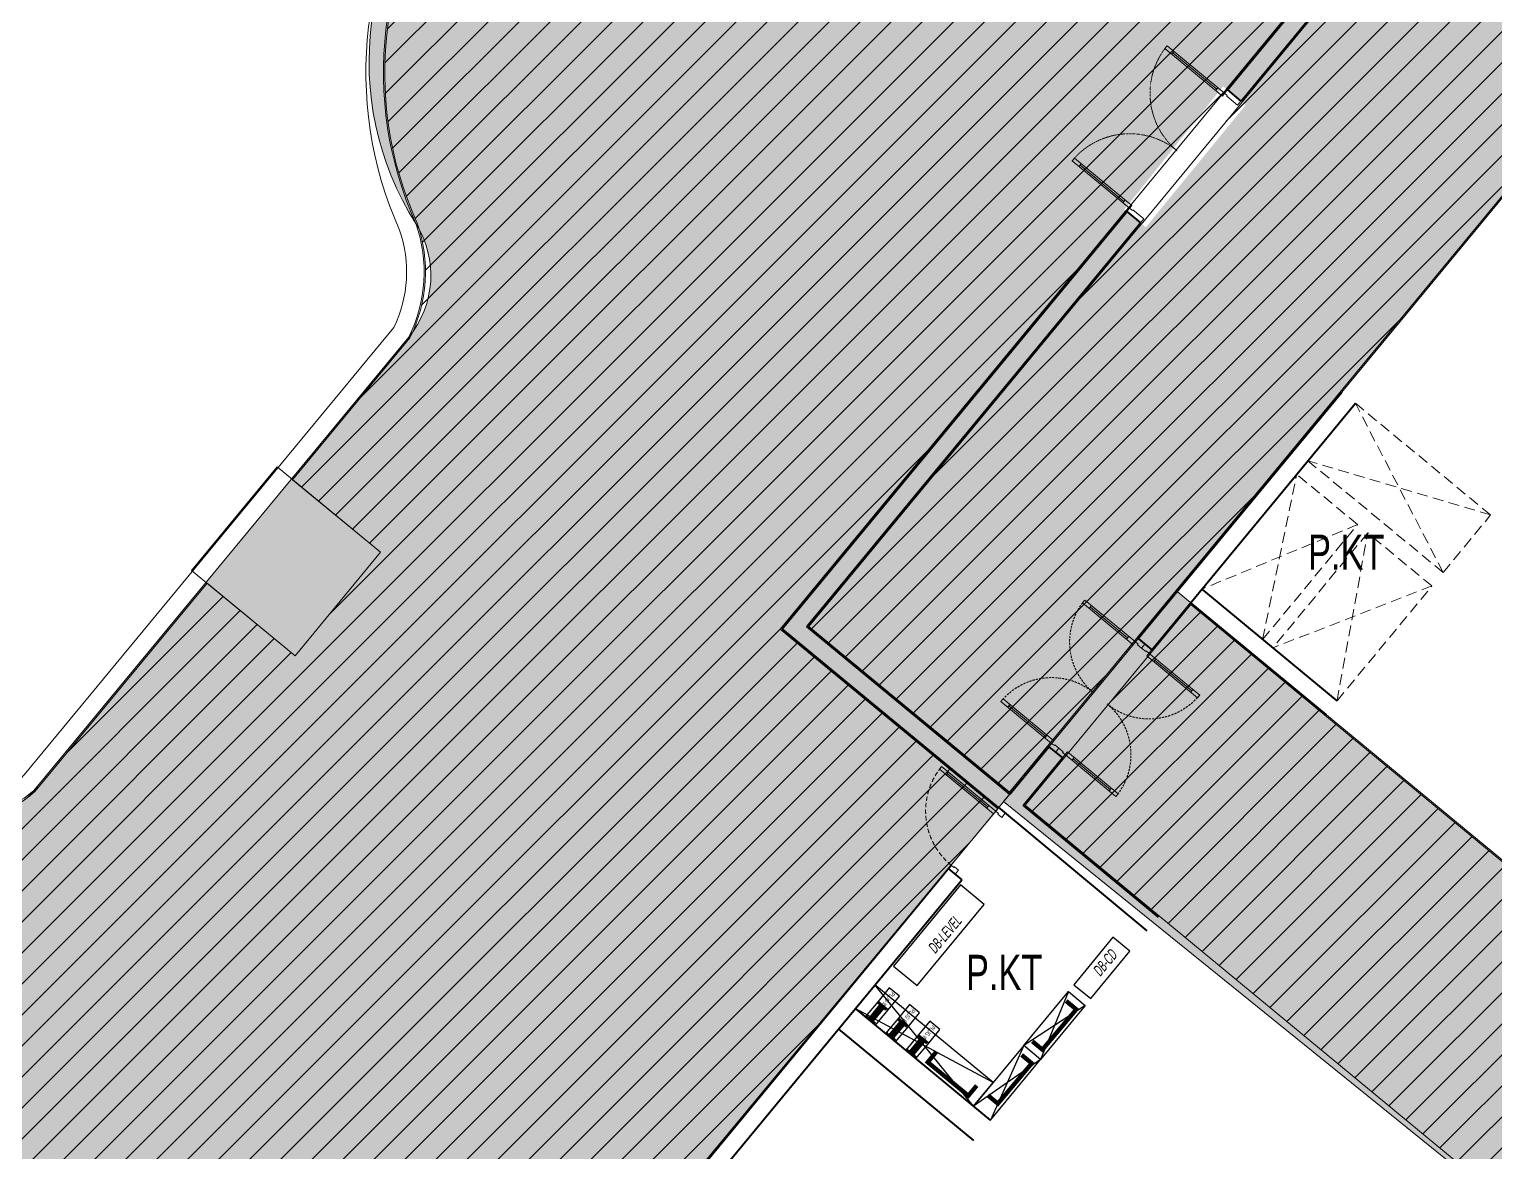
# Model space of a CAD drawing. Header units: millimetres. Extents: x -11451263 to 11578383104, y -507 to 1450429.
# Drawn here: x 12334310 to 12351012, y 1110527 to 1123323 of the extents above; entities that cross this region are included whole.
import ezdxf

# ---------------------------------------------------------------- set-up
doc = ezdxf.new("R2010")
doc.units = ezdxf.units.MM
doc.header["$MEASUREMENT"] = 0
for name, pattern in [('DASH2-1', [3, 2, -1]), ('HIDDEN', [0.375, 0.25, -0.125]), ('HIDDEN2', [0.1875, 0.125, -0.0625]), ('Xref_ST_MBDV Cot vach 30.7.2022$0$HIDDEN', [0.375, 0.25, -0.125]), ('Xref_ST_MBDV Cot vach 30.7.2022$0$HIDDEN2', [0.1875, 0.125, -0.0625])]:
    doc.linetypes.add(name, pattern=pattern)
doc.layers.get('0').update_dxf_attribs({"linetype": 'CONTINUOUS', "lineweight": 13})
doc.layers.get('Defpoints').update_dxf_attribs({"color": 5, "linetype": 'CONTINUOUS', "lineweight": 13})
for name, color, linetype, lineweight in [('CUA', 37, 'CONTINUOUS', 13), ('DO DIEN TICH THONG THUY', 141, 'CONTINUOUS', 13), ('KT-Chu viet', 255, 'CONTINUOUS', 20), ('KT-Kich thuoc', 159, 'CONTINUOUS', 18), ('KT-Net cat', 1, 'CONTINUOUS', 40), ('KT-Net cua', 87, 'CONTINUOUS', 9), ('KT-Net to mau', 159, 'CONTINUOUS', 18), ('SPE-MEP-HVAC', 140, 'CONTINUOUS', 0)]:
    doc.layers.add(name, color=color, linetype=linetype, lineweight=lineweight)
for name, color, linetype in [('MEP-00-TEXT', 7, 'CONTINUOUS'), ('MEP-E-P-WIRE', 7, 'P'), ('SPE-MEP-E-SLAB OPENING', 6, 'CONTINUOUS'), ('SPE-MEP-E-SLAB TEXT', 6, 'CONTINUOUS'), ('SPE-MEP-Electric', 2, 'CONTINUOUS')]:
    doc.layers.add(name, color=color, linetype=linetype)
doc.styles.add('Xref_ST_MBDV Cot vach 30.7.2022$0$Arial', font='arial.ttf', dxfattribs={"width": 0.7})
doc.linetypes.add('P', pattern='A,10,-2.5,["P",Standard,S=1.8,R=0,X=-0.8,Y=-0.7700000000000001],-2.5', length=15)
pattern_1 = [(45, (0, 0), (-176.7766952966369, 176.7766952966369), [])]

# ---------------------------------------------------------------- blocks, each defined once
blk = doc.blocks.new('*U317')
for p, q in [((-32.53264534438404, -117.6504440573707), (-456.6157050741662, -467.8697445440241)), ((-19.79739805360532, -133.0716462297927), (-45.26789263516287, -102.2292418849488)), ((-443.8804577833874, -483.2909467164462), (-469.3509523649449, -452.4485423716021)), ((897.1404068629408, -1243.39820262053), (473.0573471331586, -1593.617503107184)), ((884.4051595721619, -1227.977000448108), (909.8756541537196, -1258.819404792952)), ((460.3220998423798, -1578.196300934762), (485.7925944239374, -1609.038705279606))]:
    blk.add_line(p, q)
for points in [[(77.10601086248778, 63.67623645420599), (115.3117527348242, 17.41262993694011), (69.04814621718026, -20.79311193570834), (62.6805225717909, -13.08251084949734), (31.8381182269469, -38.55300543105488), (0, 0)], [(31.8381182269469, -38.55300543105488), (57.30861280850445, -69.39540977589877), (-520.9864686454972, -546.9671831703401), (-546.4569632270549, -516.1247788254959)], [(986.9816650158293, -1195.143168339058), (961.5111704342719, -1164.300763994214), (383.2160889802701, -1641.872537388656), (408.6865835618275, -1672.7149417335)], [(1095.925794105264, -1170.019937315907), (1057.720052232928, -1123.756330798641), (1011.456445715284, -1161.96207267129), (1017.824069360673, -1169.672673757501), (986.9816650158293, -1195.143168339058), (1018.819783242776, -1233.696173770113)]]:
    blk.add_lwpolyline(points, close=True)
at = {"linetype": 'Xref_ST_MBDV Cot vach 30.7.2022$0$HIDDEN2', "ltscale": 200}
for centre, radius, start, end in [((31.83811822706528, -38.55300543069961), 749.9999999851688, 219.5508579170515, 309.5508186493041), ((986.9816650176103, -1195.143168339158), 749.999999986154, 129.5508186493042, 219.5507793815491)]:
    blk.add_arc(centre, radius, start, end, dxfattribs=at)
blk = doc.blocks.new('*U174')
at = {"layer": 'CUA'}
for p, q in [((11381214.37533166, 1111141.270257941), (11381239.84729007, 1111172.111453354)), ((11381728.28073621, 1110742.771531493), (11381227.11131087, 1111156.690855647)), ((11381715.544757, 1110727.350933787), (11381741.01671542, 1110758.192129199)), ((11380182.76101603, 1109892.20184395), (11380157.28905761, 1109861.360648537)), ((11380671.19446216, 1109462.861922089), (11380170.02503682, 1109876.781246244)), ((11380683.93044137, 1109478.282519796), (11380658.45848296, 1109447.441324383))]:
    blk.add_line(p, q, dxfattribs=at)
for points in [[(11381818.11970395, 1110694.512233161), (11381792.64774553, 1110663.671037748), (11381137.27234313, 1111204.950153979), (11381162.74430154, 1111235.791349392)], [(11382004.22292984, 1110605.656610219), (11381966.01499221, 1110559.394817099), (11381842.59290976, 1110661.329975893), (11381848.96089936, 1110669.040274746), (11381818.11970395, 1110694.512233161), (11381849.95965197, 1110733.063727427)], [(11380735.56147149, 1109383.761428345), (11380761.0334299, 1109414.602623758), (11380105.6580275, 1109955.881739988), (11380080.18606908, 1109925.040544576)], [(11380857.98480134, 1109217.80281687), (11380896.19273896, 1109264.06460999), (11380772.77065651, 1109365.999768783), (11380766.4026669, 1109358.28946993), (11380735.56147149, 1109383.761428345), (11380703.72152347, 1109345.209934079)]]:
    blk.add_lwpolyline(points, close=True, dxfattribs=at)
at = {"layer": 'CUA', "linetype": 'HIDDEN2'}
for centre, radius, start, end in [((11381818.11970395, 1110694.512233161), 849.9999998541882, 140.4465012114132, 230.4464619123165), ((11380735.56147149, 1109383.761428345), 849.9999998530715, 50.44646191231655, 140.446422640954)]:
    blk.add_arc(centre, radius, start, end, dxfattribs=at)
blk = doc.blocks.new('KHHFG-flat-6')
blk.add_wipeout([(-1138.4777928574576, -1503.6040679188452), (-1383.6386864784877, -1300.9514357547748), (-257.1666994242456, 103.29245239472948), (0.534352697684426, -109.75065007945523)]).dxf.layer = 'KT-Kich thuoc'
at = {"layer": 'KT-Net cat'}
for p, q in [((-207.806691378355, 62.46057712542824), (-53.60071431286633, -64.89921495085582)), ((-1354.044820064679, -1325.393216450466), (-1199.838843001053, -1452.75300852675))]:
    blk.add_line(p, q, dxfattribs=at)
at = {"layer": 'CUA'}
blk.add_blockref('*U174', (-11382057.76866451, -1110670.605960748), dxfattribs=at)
blk = doc.blocks.new('*U450')
at = {"linetype": 'HIDDEN', "ltscale": 500}
for p, q in [((849.9999484066359, 2000), (0, 0)), ((0, 2000), (849.9999484066359, 0))]:
    blk.add_line(p, q, dxfattribs=at)
blk.add_lwpolyline([(0, 2000), (849.9999484066359, 2000), (849.9999484066359, 0), (0, 0)], close=True, dxfattribs=at)
blk = doc.blocks.new('*U448')
at = {"linetype": 'HIDDEN', "ltscale": 500}
for p, q in [((1700, 900), (0, 0)), ((0, 900), (1700, 0))]:
    blk.add_line(p, q, dxfattribs=at)
blk.add_lwpolyline([(0, 900), (1700, 900), (1700, 0), (0, 0)], close=True, dxfattribs=at)
blk = doc.blocks.new('*U449')
at = {"linetype": 'HIDDEN', "ltscale": 500}
for p, q in [((1700, 950), (0, 0)), ((0, 950), (1700, 0))]:
    blk.add_line(p, q, dxfattribs=at)
blk.add_lwpolyline([(0, 950), (1700, 950), (1700, 0), (0, 0)], close=True, dxfattribs=at)
blk = doc.blocks.new('Busway 1600A')
at = {"color": 3, "ltscale": 0.6}
for p, q in [((-115, 53.49999999998545), (-115, 50.58839295343205)), ((-114, 49.58839295343205), (-111.9148592048732, 49.58839295343205)), ((-95, 57.49999999998545), (-111, 57.49999999998545)), ((-110.9148592048732, 50.58839295343205), (-110.9148592048732, 52.58823858054529)), ((-109.9166098591086, 53.58823704814131), (-106.0755632987421, 53.62297191361722)), ((-106.0755632987421, 53.64411208206729), (-106.0755632987421, 52.78612534089189)), ((-101.9904225036153, 53.64411208206729), (-101.9904225036153, 52.78612534089189)), ((-101.9904225036153, 53.63012359362619), (-94.99824934576463, 53.64236448994779)), ((-98.08514079512679, 44.70153938226576), (-98.08514079512679, 31.18201528322243)), ((97.9684510686784, 31.18201528322243), (-98.08514079512679, 31.18201528322243)), ((-97.99042250361526, 48.78612534089189), (-98, 48.78612534089189)), ((98, 31.18201528322243), (-98, 31.18201528322243)), ((-98, 31.18201528322243), (-98, -31.18201528322243)), ((-98, 30.15550832748704), (-98, -10.61700002154976)), ((-94, 54.64236295754381), (-94, 56.49999999998545)), ((-94, 44.78612534089189), (-94, 31.18201528322243)), ((94, 27.18201528322243), (-94, 27.18201528322243)), ((-94, 27.18201528322243), (-94, -27.18201528322243)), ((94, -27.18201528322243), (94, 27.18201528322243)), ((98, -31.18201528322243), (98, 31.18201528322243)), ((-115, -53.50000000001455), (-115, -50.58839295343205)), ((-114, -49.58839295343205), (-111.9148592048732, -49.58839295343205)), ((-95, -57.50000000001455), (-111, -57.50000000001455)), ((-110.9148592048732, -50.58839295343205), (-110.9148592048732, -52.58823858054529)), ((-109.9166098591086, -53.58823704817041), (-106.0755632987421, -53.62297191361722)), ((-106.0755632987421, -53.64411208206729), (-106.0755632987421, -52.78612534089189)), ((-101.9904225036153, -53.64411208206729), (-101.9904225036153, -52.78612534089189)), ((-101.9904225036153, -53.63012359362619), (-94.99824934576463, -53.64236448994779)), ((-98.08514079512679, -44.70153938229487), (-98.08514079512679, -31.18201528322243)), ((-98.00106111390778, -30.15550832745794), (-98, -30.15550832745794)), ((-98, -19.61188092538214), (-98, -10.61700002154976)), ((-98, -10.61700002154976), (-98, -10.61700002154976)), ((-98, -10.61700002154976), (-98, -10.61700002154976)), ((-98, -10.61700002154976), (-98, -19.61188092538214)), ((-98, -30.15550832745794), (-98, -19.61188092538214)), ((-98, -19.61188092538214), (-98, -19.61188092538214)), ((-98, -19.61188092538214), (-98, -19.61188092538214)), ((97.9684510686784, -31.18201528322243), (-98, -31.18201528322243)), ((-98, -31.18201528322243), (98, -31.18201528322243)), ((-97.99042250361526, -48.78612534089189), (-98, -48.78612534089189)), ((-94, -27.18201528322243), (94, -27.18201528322243)), ((-94, -44.78612534089189), (-94, -31.18201528322243)), ((-94, -54.64236295757291), (-94, -56.50000000001455))]:
    blk.add_line(p, q, dxfattribs=at)
at = {"color": 1, "lineweight": -3, "ltscale": 0.6}
for p, q in [((87.58976356448693, 24.00077919283649), (-87.61231616936857, 24.00077919283649)), ((-89.61231616936857, -20.41848122335796), (-89.61231616936857, -21.06736645825731)), ((85.58976356448693, -16.41848122335796), (-85.61231616936857, -16.41848122335796)), ((-85.61231616936857, -25.06736645825731), (85.58976356448693, -25.06736645825731)), ((89.58976356448693, -21.06736645825731), (89.58976356448693, -20.41848122335796))]:
    blk.add_line(p, q, dxfattribs=at)
for points in [[(-85.61231616936857, 8.733742780066677), (85.58976356448693, 8.733742780066677, 0.414213562373095), (89.58976356448693, 12.73374278006668), (89.58976356448693, 13.38262801496603, 0.414213562373095), (85.58976356448693, 17.38262801496603), (-85.61231616936857, 17.38262801496603, 0.414213562373095), (-89.61231616936857, 13.38262801496603), (-89.61231616936857, 12.73374278006668, 0.414213562373095)], [(-85.61231616936857, -2.533293632703135), (85.58976356448693, -2.533293632703135, 0.414213562373095), (89.58976356448693, 1.466706367296865), (89.58976356448693, 2.115591602196218, 0.414213562373095), (85.58976356448693, 6.115591602196218), (-85.61231616936857, 6.115591602196218, 0.414213562373095), (-89.61231616936857, 2.115591602196218), (-89.61231616936857, 1.466706367296865, 0.414213562373095)], [(-85.61231616936857, -13.80033004547295), (85.58976356448693, -13.80033004547295, 0.414213562373095), (89.58976356448693, -9.800330045472947), (89.58976356448693, -9.151444810573594, 0.414213562373095), (85.58976356448693, -5.151444810573594), (-85.61231616936857, -5.151444810573594, 0.414213562373095), (-89.61231616936857, -9.151444810573594), (-89.61231616936857, -9.800330045472947, 0.414213562373095)]]:
    blk.add_lwpolyline(points, format="xyb", close=True, dxfattribs=at)
blk.add_lwpolyline([(87.58976356448693, 20.00077919283649), (-87.61231616936857, 20.00077919283649)], dxfattribs=at)
at = {"color": 3, "ltscale": 0.6}
for points in [[(101.9588735722937, 53.63012359362619), (94.96670041444304, 53.64236448994779, -0.4137009002623854), (93.9684510686784, 54.64236295754381), (93.9684510686784, 56.49999999998545, -0.414213562373095), (94.9684510686784, 57.49999999998545), (110.9684510686784, 57.49999999998545)], [(101.9588735722937, 53.64411208206729), (101.9588735722937, 52.78612534089189, -0.414213562373095), (97.95887357229367, 48.78612534089189), (97.9684510686784, 48.78612534089189, 0.4142135623730951), (93.9684510686784, 44.78612534089189), (93.9684510686784, 31.18201528322243)], [(106.0440143674205, 53.64411208206729), (106.0440143674205, 52.78612534089189, -0.4107863563844055), (98.0535918638052, 44.70153938226576), (98.0535918638052, 31.18201528322243)], [(114.9684510686784, 53.49999999998545), (114.9684510686784, 50.58839295343205, -0.414213562373095), (113.9684510686784, 49.58839295343205), (111.8833102735516, 49.58839295343205, -0.414213562373095), (110.8833102735516, 50.58839295343205), (110.8833102735516, 52.58823858054529, 0.4137009002623854), (109.885060927787, 53.58823704814131), (106.0440143674205, 53.62297191361722)], [(101.9588735722937, -53.64411208206729), (101.9588735722937, -52.78612534089189, 0.414213562373095), (97.95887357229367, -48.78612534089189), (97.9684510686784, -48.78612534089189, -0.4142135623730951), (93.9684510686784, -44.78612534089189), (93.9684510686784, -31.18201528322243)], [(101.9588735722937, -53.63012359362619), (94.96670041444304, -53.64236448994779, 0.4137009002623854), (93.9684510686784, -54.64236295757291), (93.9684510686784, -56.50000000001455, 0.414213562373095), (94.9684510686784, -57.50000000001455), (110.9684510686784, -57.50000000001455)], [(106.0440143674205, -53.64411208206729), (106.0440143674205, -52.78612534089189, 0.4107863563844055), (98.0535918638052, -44.70153938229487), (98.0535918638052, -31.18201528322243)], [(114.9684510686784, -53.50000000001455), (114.9684510686784, -50.58839295343205, 0.414213562373095), (113.9684510686784, -49.58839295343205), (111.8833102735516, -49.58839295343205, 0.414213562373095), (110.8833102735516, -50.58839295343205), (110.8833102735516, -52.58823858054529, -0.4137009002623854), (109.885060927787, -53.58823704817041), (106.0440143674205, -53.62297191361722)]]:
    blk.add_lwpolyline(points, format="xyb", dxfattribs=at)
for centre, radius, start, end in [((-111, 53.49999999998545), 4, 90, 180), ((-114, 50.58839295343205), 1, 180, 270), ((-111.9148592048732, 50.58839295343205), 1, 270, 0), ((-109.9148592048768, 52.58823858054529), 0.999999999996362, 90.10030515009979, 180), ((-97.99042250361163, 52.78612534089189), 8.085140795130428, 180, 269.3287584437957), ((-97.99042250361526, 52.78612534089189), 4, 180, 270), ((-98, 44.78612534089189), 4, 0, 90), ((-95, 56.49999999998545), 1, 0, 90), ((-94.99999999999636, 54.64236295754381), 0.9999999999923086, 270.1003051500998, 0), ((110.9684510686784, 53.49999999998545), 4, 0, 90), ((-114, -50.58839295343205), 1, 90, 180), ((-111, -53.50000000001455), 4, 180, 270), ((-111.9148592048732, -50.58839295343205), 1, 0, 90), ((-109.9148592048623, -52.58823858055985), 1.000000000010914, 179.9999999991662, 269.8996948490665), ((-97.99042250362618, -52.78612534090644), 8.085140795115876, 90.67124155620425, 180), ((-97.99042250361526, -52.78612534089189), 4, 90, 180), ((-98, -44.78612534089189), 4, 270, 0), ((-95, -56.50000000001455), 1, 270, 0), ((-95.00000000001091, -54.64236295755836), 1.000000000006886, 359.9999999991662, 89.89969484906645), ((110.9684510686784, -53.50000000001455), 4, 270, 0)]:
    blk.add_arc(centre, radius, start, end, dxfattribs=at)
at = {"color": 1, "lineweight": -3, "ltscale": 0.6}
for centre, radius, start, end in [((-87.61231616936857, 22.00077919283649), 2, 90, 270), ((87.58976356448693, 22.00077919283649), 2, 270, 90), ((-85.61231616936857, -20.41848122335796), 4, 90, 180), ((-85.61231616936857, -21.06736645825731), 4, 180, 270), ((85.58976356448693, -20.41848122335796), 4, 0, 90), ((85.58976356448693, -21.06736645825731), 4, 270, 0)]:
    blk.add_arc(centre, radius, start, end, dxfattribs=at)
blk = doc.blocks.new('GJKGGHJGH')
at = {"layer": 'SPE-MEP-E-SLAB OPENING', "extrusion": (-5.62604789980918e-08, -1.194388948058862e-07, 0.9999999999999913), "flags": 128}
for points, elevation in [([(-193137.7120766537, 252634.7458638672), (-193367.7120564645, 252634.8422336674), (-193367.7744873352, 252485.8422467459), (-193137.7745075253, 252485.7458769458)], 0.02553126045143683), ([(-192937.7120942101, 252634.6620640384), (-193137.7120766537, 252634.7458638672), (-193137.7745075253, 252485.7458769458), (-192937.7745250798, 252485.6620771189)], 0.02553126045143687), ([(-193137.7577139847, 252335.7458778864), (-193367.7576937955, 252335.8422476884), (-193367.8201246671, 252186.842260767), (-193137.8201448573, 252186.7458909659)], 0.0255491753404038), ([(-192937.757731542, 252335.6620780595), (-193137.7577139847, 252335.7458778864), (-193137.8201448573, 252186.7458909659), (-192937.8201624118, 252186.6620911381)], 0.02554917534040374), ([(-193137.8033513166, 252036.7458919047), (-193367.8033311264, 252036.8422617076), (-193367.865761999, 251887.8422747871), (-193137.8657821873, 251887.7459049851)], 0.02556709022937022), ([(-192937.803368872, 252036.6620920778), (-193137.8033513166, 252036.7458919047), (-193137.8657821873, 251887.7459049851), (-192937.8657997446, 251887.6621051582)], 0.02556709022937032)]:
    blk.add_lwpolyline(points, close=True, dxfattribs=dict(at, elevation=elevation))
at = {"layer": 'SPE-MEP-Electric'}
for points, elevation in [([(-193367.3435990261, 251034.1265698569), (-193017.3436012184, 251034.1657547811), (-193017.6656174622, 252784.8813551636), (-193367.6656152681, 252784.8421702394)], 0.04482672962532553), ([(-192715.3186862189, 252406.3132785708), (-191515.3186937394, 252406.4476268841), (-191515.3578786636, 252756.4476246899), (-192715.3578711441, 252756.3132763784)], 0.04480702789178753), ([(-190870.5079332162, 251035.8478921251), (-191570.5079288278, 251035.7695222758), (-191570.4799395977, 250785.7695238432), (-190870.4799439842, 250785.8478936907)], -0.03989460270731053)]:
    blk.add_lwpolyline(points, close=True, dxfattribs=dict(at, elevation=elevation))
for points, elevation in [([(-193017.4875581237, 251034.1657386646), (-193367.6656152681, 252784.8421702394)], 0.04482016472696935), ([(-193367.3025350291, 251034.2275988171), (-193017.6656174622, 252784.8813551636)], 0.0448267227622109)]:
    blk.add_lwpolyline(points, dxfattribs=dict(at, elevation=elevation))
at = {"layer": 'SPE-MEP-Electric', "const_width": 50, "elevation": 0.04482672294339668}
blk.add_lwpolyline([(-193162.4298558664, 251756.9623666769), (-193312.4298549267, 251756.9455731371), (-193312.3708027946, 251156.9455756573), (-193162.3708037352, 251156.962369197)], dxfattribs=at)
at = {"layer": 'SPE-MEP-Electric', "extrusion": (4.991378267793908e-05, 9.642200829122856e-09, 0.9999999987543072)}
for points, elevation in [([(-192470.5276295706, 251033.8101855968), (-193367.4547914587, 250784.7637311747)], -9.604474153843368), ([(-192470.6433034888, 250785.2952604429), (-193367.3045724729, 251034.2281877301)], -9.604482323794356), ([(-191670.4796988336, 250785.7695209165), (-192470.5276295734, 251033.8101855978)], -9.604474153843377), ([(-191670.5276444941, 251033.9647273696), (-192470.4793352668, 250783.8101902609)], -9.60447415384341)]:
    blk.add_lwpolyline(points, dxfattribs=dict(at, elevation=elevation))
at = {"layer": 'SPE-MEP-Electric', "extrusion": (-3.748203926904073e-08, 1.745553965352851e-11, 0.9999999999999993), "elevation": 0.007255997536265552}
blk.add_lwpolyline([(-192470.5278693232, 251033.8101854911), (-193367.3027021595, 251034.2275988841), (-193367.4188177696, 250784.7637376515), (-192470.6439849333, 250784.3463242576)], close=True, dxfattribs=at)
at = {"layer": 'SPE-MEP-Electric', "extrusion": (4.991378267793908e-05, 9.642200829122856e-09, 0.9999999987543072), "elevation": -9.604474153843393}
blk.add_lwpolyline([(-191670.4793501902, 250783.9647320365), (-192470.4793352658, 250783.810190259), (-192470.5276295725, 251033.8101855959), (-191670.5276444941, 251033.9647273706)], close=True, dxfattribs=at)
at = {"layer": 'SPE-MEP-Electric', "extrusion": (-3.748203926904073e-08, 1.745553965352851e-11, 0.9999999999999993), "const_width": 50}
for points, elevation in [([(-192567.4412088384, 250984.8056828035), (-192567.4244152996, 250834.8056837432), (-193167.4250505724, 250840.2974690152), (-193167.3414972479, 250988.3798011467)], 0.00726244582395984), ([(-191770.0033401306, 250985.2949236457), (-191769.9865465908, 250835.2949245845), (-192369.9871818646, 250840.7867098565), (-192369.9036285392, 250988.8690419879)], 199.9524986141698)]:
    blk.add_lwpolyline(points, dxfattribs=dict(at, elevation=elevation))
at = {"layer": 'MEP-E-P-WIRE', "color": 3, "linetype": 'Continuous', "extrusion": (-5.626047899809181e-08, -1.194388948058862e-07, 0.9999999999999913), "rotation": 179.9759931171744}
for p in [(-193252.7538078082, 252562.0852088614, 0.02553126045143682), (-193252.7994451392, 252263.0852228797, 0.02554917534040363), (-193252.8450824702, 251964.0852369007, 0.02556709022937021)]:
    blk.add_blockref('Busway 1600A', p, dxfattribs=at)
at = {"layer": 'MEP-00-TEXT', "ltscale": 0.25, "extrusion": (-5.62604789980918e-08, -1.194388948058862e-07, 0.9999999999999913), "width": 0.6}
for p in [(-192950.2639043387, 252585.3785504142, 0.02553126045143665), (-192950.3095416706, 252286.3785644344, 0.02554917534040362), (-192950.3551790025, 251987.3785784554, 0.02556709022937004)]:
    blk.add_text('PLUG IN', height=50, rotation=179.9759931116702, dxfattribs=at).set_placement(p)
at = {"layer": 'SPE-MEP-E-SLAB TEXT', "oblique": 10, "width": 0.6}
for s, p in [('DB-LEVEL', (-192310.6852222802, 252474.3788960483, 0.04480045131011726)), ('DB-CD', (-191314.0509419823, 250859.2240192369, -0.03992085264016813))]:
    blk.add_text(s, height=125, rotation=359.8212713220238, dxfattribs=at).set_placement(p)
blk = doc.blocks.new('*U409')
blk.add_line((9.462780927366847, -121.6982159981018), (390.0386124173539, -584.3899945343509))
for points in [[(-63.52451820570609, 77.23105325470416), (-109.8631501583015, 39.11634233146724), (-71.74843923475322, -7.22228962150664), (-64.02533390932066, -0.8698378009670948), (-38.61552662716283, -31.76225910269727), (0, 0)], [(-38.61552662716283, -31.76225910269727), (469.009341273614, -648.9161441475977), (438.1169199718834, -674.3259514297556), (-69.507947928893, -57.17206638485522)], [(24.90899157823193, -108.9933123570229), (-5.98342972349824, -134.4031196391808), (374.5924017664886, -597.09489817543), (405.484823068219, -571.6850908932722)], [(-757.9094565049319, -493.918332851467), (-711.5708245523367, -455.8036219282302), (-673.4561136287883, -502.1422538812044), (-681.1792189542208, -508.4947057017438), (-655.7694116720629, -539.387127003474), (-694.3849382992256, -571.1493861061715)]]:
    blk.add_lwpolyline(points, close=True)
at = {"linetype": 'Xref_ST_MBDV Cot vach 30.7.2022$0$HIDDEN', "ltscale": 200}
blk.add_arc((-38.61552662716283, -31.76225910269727), 799.1006972449057, 219.438171534189, 309.4381715341849, dxfattribs=at)
blk = doc.blocks.new('WWW')
at = {"layer": 'Defpoints', "linetype": 'DASH2-1', "lineweight": 13, "ltscale": 1000, "flags": 128}
blk.add_lwpolyline([(11429816.83619249, 1022160.11654377), (11450185.49670112, 1019986.391927242), (11488615.66733754, 1021167.255579472), (11491469.21243858, 1024811.360972404), (11462655.78743005, 1159053.890039921), (11457975.31629252, 1176930.890178204), (11455625.97722399, 1177744.852323532), (11446686.1578691, 1170981.351434231), (11423166.61122441, 1153069.948107719), (11399484.09766066, 1135982.713739872, 0.6848770391193201), (11429816.83619249, 1022160.116543293)], format="xyb", dxfattribs=at)
blk = doc.blocks.new('l4 hatch')
at = {"true_color": 0xf1f36d}
h = blk.add_hatch(color=51, dxfattribs=at)
h.dxf.hatch_style = 1
edge = h.paths.add_edge_path()
edge.add_line((12400219.80233426, 1110383.30368062), (12401089.3729332, 1113460.650296729))
edge.add_line((12401089.3729332, 1113460.650296729), (12403982.11324985, 1112643.24418571))
edge.add_line((12403982.11324985, 1112643.24418571), (12400731.79844209, 1101202.194755013))
edge.add_arc((12384747.38885444, 1116683.500600581), 22252.46459495314, 295.91319796254714, 315.9160212841127, ccw=False)
edge.add_arc((12384747.38885445, 1116683.500600571), 22252.46459494039, 266.6800111904523, 295.91319796253634, ccw=False)
edge.add_arc((12384747.38885446, 1116683.500600588), 22252.46459495658, 254.7926241499209, 266.6800111904404, ccw=False)
edge.add_arc((12380761.53824129, 1106171.09403192), 11116.07653176252, 225.8946010476715, 260.4133037279498, ccw=False)
edge.add_arc((12359369.7338215, 1082995.007668224), 20428.53608173132, 48.05329194904955, 128.7728874106127)
edge.add_line((12346576.67043913, 1098921.796915812), (12338221.62198788, 1105809.459323321))
edge.add_line((12338221.62198788, 1105809.459323321), (12334655.68752882, 1101491.492040846))
edge.add_line((12334655.68752882, 1101491.492040846), (12337123.06419075, 1099453.839752336))
edge.add_line((12337123.06419075, 1099453.839752336), (12338523.9519049, 1101150.163338106))
edge.add_line((12338523.9519049, 1101150.163338106), (12344409.43879922, 1096289.791752361))
edge.add_line((12344409.43879922, 1096289.791752361), (12338633.6088363, 1089295.89890154))
edge.add_arc((12329798.76408801, 1100390.32835094), 14182.41328315373, 285.1943048182346, 308.5314178223927, ccw=False)
edge.add_line((12333515.87894945, 1086703.696053657), (12324997.49780938, 1083466.374458999))
edge.add_arc((12323541.68254624, 1087297.068728429), 4098.001545417509, 185.0009522752696, 290.80877027961463, ccw=False)
edge.add_arc((12381728.43583683, 1084938.332523537), 62301.31341709091, 168.3712645409132, 178.1589879850751, ccw=False)
edge.add_arc((12381867.7634683, 1084914.288763395), 62442.62789425895, 161.683679117772, 168.3754247440154, ccw=False)
edge.add_arc((12328856.15535976, 1102603.514463115), 6559.090307587095, 146.2377398972599, 162.8493798023101, ccw=False)
edge.add_line((12323403.25095712, 1106248.716685041), (12331045.28472279, 1115493.601350392))
edge.add_arc((12331662.25335985, 1114983.600920159), 800.4690737037384, 50.484602841932826, 140.4220835182263, ccw=False)
edge.add_line((12332171.58027014, 1115601.125685986), (12333430.3880579, 1114561.554957429))
edge.add_arc((12333856.735912, 1115077.816125907), 669.5506603502787, 230.4488270478515, 324.9010922184792)
edge.add_line((12334404.53593456, 1114692.831422233), (12338634.7882432, 1119815.209846795))
edge.add_arc((12337784.47813034, 1120517.427843955), 1102.786200299066, 320.4488276841646, 392.3574911413926)
edge.add_arc((12341621.19350976, 1122948.29038935), 3439.182273536708, 132.6961391522161, 212.3574911413992, ccw=False)
edge.add_line((12339289.04911451, 1125475.952793689), (12351004.72675876, 1139669.725482965))
edge.add_line((12351004.72675876, 1139669.725482965), (12352791.13812613, 1141343.918540631))
edge.add_arc((12356647.26861477, 1137229.318191882), 5639.120354746039, 51.52005292279148, 133.1426992224218, ccw=False)
edge.add_line((12360156.15877705, 1141643.768124132), (12366317.45608556, 1136549.255712361))
edge.add_arc((12369587.49224866, 1140504.033595303), 5131.608384450769, 230.4141143349469, 322.9445495070253)
edge.add_line((12373682.78619243, 1137411.789729517), (12371052.21896147, 1128131.792707896))
edge.add_line((12371052.21896147, 1128131.792707896), (12367219.4320358, 1123490.70206486))
edge.add_line((12367219.4320358, 1123490.70206486), (12367092.07860851, 1123336.4908313))
edge.add_line((12367092.07860851, 1123336.4908313), (12358533.34863237, 1130404.611428166))
edge.add_line((12358533.34863237, 1130404.611428166), (12353249.36014265, 1124006.272497059))
edge.add_line((12353249.36014265, 1124006.272497059), (12359302.07586798, 1119007.712615399))
edge.add_line((12359302.07586798, 1119007.712615399), (12357391.77459775, 1116694.544181657))
edge.add_line((12357391.77459775, 1116694.544181657), (12351338.98353315, 1121693.166096698))
edge.add_line((12351338.98353315, 1121693.166096698), (12341532.76989268, 1109818.901448269))
edge.add_line((12341532.76989268, 1109818.901448269), (12345773.5796858, 1106316.681475364))
edge.add_line((12345773.5796858, 1106316.681475364), (12347005.67256358, 1105299.172910964))
edge.add_arc((12348918.12981434, 1107619.25821192), 3006.70725872542, 230.5010804700874, 318.4150111873356)
edge.add_line((12351167.06268596, 1105623.615588949), (12353266.79734316, 1108169.419716926))
edge.add_line((12353266.79734316, 1108169.419716926), (12345413.74342888, 1114518.340860053))
edge.add_line((12345413.74342888, 1114518.340860053), (12347390.89349337, 1116912.455854494))
edge.add_line((12347390.89349337, 1116912.455854494), (12355176.67858637, 1110482.934815533))
edge.add_line((12355176.67858637, 1110482.934815533), (12359410.01311976, 1115604.937495031))
edge.add_line((12359410.01311976, 1115604.937495031), (12360334.97890893, 1114840.453393304))
edge.add_line((12360334.97890893, 1114840.453393304), (12360367.11805355, 1114879.370423519))
edge.add_line((12360367.11805355, 1114879.370423519), (12362795.94581929, 1112873.553274163))
edge.add_line((12362795.94581929, 1112873.553274163), (12363053.83662313, 1113185.831170018))
edge.add_line((12363053.83662313, 1113185.831170018), (12364205.83001548, 1112225.545193932))
edge.add_line((12364205.83001548, 1112225.545193932), (12369557.55004019, 1118706.15574455))
edge.add_line((12369557.55004019, 1118706.15574455), (12374790.07579277, 1114385.110276513))
edge.add_line((12374790.07579277, 1114385.110276513), (12373517.71802724, 1112844.422513033))
edge.add_line((12373517.71802724, 1112844.422513033), (12375831.89565942, 1110933.533672365))
edge.add_line((12375831.89565942, 1110933.533672365), (12387299.54127881, 1107693.103884303))
edge.add_line((12387299.54127881, 1107693.103884303), (12388140.74879118, 1110670.077406785))
edge.add_line((12388140.74879118, 1110670.077406785), (12389874.10590862, 1110180.51856914))
edge.add_line((12389874.10590862, 1110180.51856914), (12390691.71378567, 1113073.444991572))
edge.add_line((12390691.71378567, 1113073.444991572), (12400219.09143031, 1110380.787843639))
edge.add_line((12400219.09143031, 1110380.787843639), (12400219.80233426, 1110383.30368062))
for points in [[(12373024.96615908, 1098189.07612435, 0.3675300882524354), (12346576.67043913, 1098921.796915812), (12338221.62198788, 1105809.459323321), (12334655.68752882, 1101491.492040846), (12337123.06419075, 1099453.839752336), (12338523.9519049, 1101150.163338106), (12344409.43879922, 1096289.791752361), (12338633.6088363, 1089295.89890154, -0.1021807737454871), (12333515.87894945, 1086703.696053657), (12324997.49780938, 1083466.374458999, -0.4975350428880537), (12319459.28107068, 1086939.836509013, -0.04273298330979625), (12320705.90172683, 1097496.357220447, -0.02920654883752967), (12322588.72903666, 1104537.689467481, -0.07260915113689535), (12323403.25095712, 1106248.716685041), (12331045.28472279, 1115493.601350392, -0.4138940027527035), (12332171.58027014, 1115601.125685986), (12333430.3880579, 1114561.554957429, 0.4371608628123947), (12334404.53593456, 1114692.831422233), (12338634.7882432, 1119815.209846795, 0.3244791483857705), (12338716.02946084, 1121107.639265573, -0.3622977536942855), (12339289.04911451, 1125475.952793689), (12351004.72675876, 1139669.725482965), (12352791.13812613, 1141343.918540631, -0.3720091501662979)], [(12351338.98353315, 1121693.166096698), (12341532.76989268, 1109818.901448269), (12345773.5796858, 1106316.681475364), (12347005.67256358, 1105299.172910964, 0.4035894405806447), (12351167.06268596, 1105623.615588949)]]:
    blk.add_lwpolyline(points, format="xyb")
blk.add_lwpolyline([(12353266.79734316, 1108169.419716926), (12345413.74342888, 1114518.340860053), (12347390.89349337, 1116912.455854494), (12355176.67858637, 1110482.934815533)])

msp = doc.modelspace()

# ---------------------------------------------------------------- linework, layer by layer
at = {"layer": 'DO DIEN TICH THONG THUY'}
msp.add_lwpolyline([(12339291.15309149, 1125454.761415122, 0.2833737634826188), (12338729.96848934, 1121113.218604957, -0.2033378448273405), (12338647.44106215, 1119806.973421021), (12337310.69405365, 1118188.317242175), (12338312.9983884, 1117360.576713583), (12337338.74468884, 1116180.860760954), (12336336.44035369, 1117008.601289878), (12334416.1023622, 1114683.279493971, -0.3918614548694986), (12333421.2844244, 1114549.619305651), (12332162.02734068, 1115589.561079491, 0.414260688687571), (12331056.8526869, 1115484.051282936), (12329571.63862458, 1113685.617544919), (12330728.14792995, 1112730.528765431), (12329753.88977095, 1111550.807412909), (12328596.44532544, 1112507.577546305), (12324222.66035227, 1107208.610946274), (12325390.9296844, 1106243.810295426), (12324404.87882531, 1105073.836879793), (12323269.91657392, 1106011.131293597, 0.06117316182921937), (12322603.01185646, 1104533.102531545, 0.0719950394799009), (12319474.30130692, 1086940.203324538, 0.4559246773777379)], format="xyb", dxfattribs=at)
at = {"layer": 'DO DIEN TICH THONG THUY', "elevation": 2.697206872064481e-08}
msp.add_lwpolyline([(12337133.28243577, 1118334.830413146), (12336159.02873621, 1117155.114460517), (12337338.74468884, 1116180.860760954), (12338312.9983884, 1117360.576713583)], close=True, dxfattribs=at)
at = {"layer": 'DO DIEN TICH THONG THUY'}
msp.add_lwpolyline([(12345659.33457581, 1114478.080530563), (12347547.25363112, 1116764.146447221), (12355180.70938494, 1110460.152045534), (12359412.02712412, 1115583.52163949), (12360337.14733827, 1114819.522634676), (12360369.13238906, 1114858.253073913), (12361656.92463579, 1113794.745879285), (12355438.89368985, 1106265.382577828), (12353225.88902102, 1108092.964932843), (12353289.56076529, 1108170.064532181)], close=True, dxfattribs=at)
at = {"layer": 'KT-Net cat'}
for p, q in [((12342890.13107242, 1116486.837656326), (12356066.41732348, 1132441.895939392)), ((12343171.69623598, 1116513.696071201), (12356220.62855699, 1132314.542512042)), ((12346948.91386325, 1116377.264716163), (12349269.49110196, 1119187.232928243)), ((12347103.12509676, 1116249.911288814), (12349423.7023362, 1119059.879501761)), ((12347672.59196541, 1116939.475655955), (12349213.10829721, 1115667.259436536)), ((12347545.23929559, 1116785.26379684), (12349085.75487073, 1115513.048202304)), ((12345356.99604711, 1114449.624306285), (12342890.13107242, 1116486.837656326)), ((12345484.34947359, 1114603.835540518), (12343171.69623598, 1116513.6960712)), ((12346948.91386325, 1116377.264716163), (12347103.13192086, 1116249.905653217)), ((12345484.34947359, 1114603.835540519), (12345930.08645139, 1115143.574842306)), ((12345930.08645139, 1115143.574842306), (12346084.30452204, 1115016.215768602)), ((12345638.22220079, 1114476.072218604), (12346084.29768491, 1115016.221414957)), ((12345352.22484609, 1114453.564511589), (12347047.70261223, 1113045.998064212)), ((12345638.22220079, 1114476.072218605), (12347175.45368736, 1113199.880041074)), ((12341532.77071078, 1109818.900772657), (12344815.73579863, 1113794.216648512)), ((12344783.89353192, 1113755.659105268), (12344937.77602147, 1113627.907604509)), ((12341814.33537077, 1109845.758579538), (12344937.77602147, 1113627.907604509)), ((12345265.15227564, 1110886.711539697), (12343724.63676086, 1112158.92708438)), ((12345074.12213592, 1110655.394688349), (12343533.60662114, 1111927.610233032))]:
    msp.add_line(p, q, dxfattribs=at)

# ---------------------------------------------------------------- block references
at = {"layer": 'CUA', "rotation": 280.8976534761976}
msp.add_blockref('*U317', (12346948.92162238, 1116377.258709723), dxfattribs=at)
at = {"layer": 'CUA', "xscale": -1}
msp.add_blockref('*U317', (12347103.13303495, 1116249.905134502), dxfattribs=at)
at = {"layer": 'CUA', "xscale": -1, "rotation": 270}
msp.add_blockref('*U409', (12345356.72058573, 1114448.668469384), dxfattribs=at)
at = {"layer": 'KT-Kich thuoc', "rotation": 50.44882673788359}
msp.add_blockref('GJKGGHJGH', (12661763.86905165, 1100291.824112616, 3.933185290981334e-06), dxfattribs=at)
at = {"layer": 'KT-Net to mau'}
msp.add_blockref('l4 hatch', (-0.000173499807715416, -0.0002076071687042713, -1.777385320306449e-09), dxfattribs=at)
at = {"layer": 'SPE-MEP-HVAC', "linetype": 'HIDDEN', "ltscale": 1000, "xscale": -1, "rotation": 230.4488267378189}
for name, p in [('*U450', (12348882.45034372, 1118404.481769263, 3.933152827287848e-06)), ('*U448', (12347672.59278372, 1116939.475051021, 3.933185290981334e-06)), ('*U449', (12348482.04283339, 1116270.991006775, 3.933185297184688e-06))]:
    msp.add_blockref(name, p, dxfattribs=at)

# ---------------------------------------------------------------- texts
at = {"layer": 'KT-Chu viet', "char_height": 400, "attachment_point": 2, "style": 'Xref_ST_MBDV Cot vach 30.7.2022$0$Arial'}
for insert in [(12349319.6478986, 1117562.221456074), (12345421.2105475, 1112772.142002839)]:
    msp.add_mtext('P.KT', dxfattribs=dict(at, insert=insert))

# ---------------------------------------------------------------- next in the draw order: block references
at = {"layer": 'KT-Net cat'}
msp.add_blockref('KHHFG-flat-6', (12348173.25073649, 1122569.915772536), dxfattribs=at)

# ---------------------------------------------------------------- next in the draw order: hatches: boundary and pattern name
at = {"layer": 'DO DIEN TICH THONG THUY'}
h = msp.add_hatch(dxfattribs=at)
h.set_pattern_fill('ANSI31', color=256, scale=2000)
h.set_pattern_definition(pattern_1)
h.paths.add_polyline_path([(12345659.33457581, 1114478.080530563), (12347547.25363112, 1116764.146447221), (12355180.70938494, 1110460.152045534), (12359412.02712412, 1115583.52163949), (12360337.14733827, 1114819.522634676), (12360369.13238906, 1114858.253073913), (12361656.92463579, 1113794.745879285), (12355438.89368985, 1106265.382577828), (12353225.88902102, 1108092.964932843), (12353289.56076529, 1108170.064532181)])
h.paths.add_polyline_path([(12351514.52479317, 1121567.651363565), (12357505.41863353, 1116620.146509098), (12359396.61692955, 1118910.1832323), (12353405.51156898, 1123857.862951497)], flags=17)
h.paths.add_polyline_path([(12343192.81362324, 1116515.710452316), (12345482.33510036, 1114624.952844485), (12357258.90427483, 1128885.105221867), (12374963.78138537, 1114263.753372829), (12389865.60331558, 1110205.594278729), (12392291.00297596, 1118788.911075545), (12390586.57785518, 1119270.532831673), (12388968.63068216, 1113544.735321766), (12373701.38466453, 1117858.823875528), (12356222.64289464, 1132293.425165127)])
h.paths.add_polyline_path([(12378041.25251364, 1124288.343279442), (12377718.38089967, 1123145.723588231), (12398703.72643233, 1117215.864366057), (12405165.99622551, 1140085.369130064), (12406417.01041245, 1139731.86832656), (12409113.74510452, 1149275.420490416), (12408599.79469381, 1151397.90763175), (12406674.52086198, 1151941.935140233), (12406142.07380074, 1150057.643672165), (12406334.59976276, 1150003.543355657), (12406018.56535995, 1148885.120491092), (12407079.44281007, 1148585.346781148), (12406663.39933566, 1147112.99905476), (12405606.26623782, 1147411.714717543), (12397554.03269499, 1118756.355391035)])
h = msp.add_hatch(dxfattribs=at)
h.set_pattern_fill('ANSI31', color=256, scale=2000)
h.set_pattern_definition(pattern_1)
edge = h.paths.add_edge_path()
edge.add_line((12353079.43257963, 1107915.622014374), (12351169.13117436, 1105602.453517742))
edge.add_line((12351169.13117436, 1105602.453517742), (12349704.07038237, 1106812.35573361))
edge.add_line((12349704.07038237, 1106812.35573361), (12347857.44570236, 1104576.292848713))
edge.add_line((12347857.44570236, 1104576.292848713), (12341511.62344488, 1109816.911097826))
edge.add_line((12341511.62344488, 1109816.911097826), (12345347.76670443, 1114437.720024036))
edge.add_line((12345347.76670443, 1114437.720024036), (12342869.01385176, 1116484.823476953))
edge.add_line((12342869.01385176, 1116484.823476953), (12356045.29997375, 1132439.881603737))
edge.add_line((12356045.29997375, 1132439.881603737), (12350670.51560226, 1136878.580213015))
edge.add_line((12350670.51560226, 1136878.580213015), (12350130.44260648, 1136224.610175233))
edge.add_line((12350130.44260648, 1136224.610175233), (12348973.85833919, 1137179.760861079))
edge.add_line((12348973.85833919, 1137179.760861079), (12345618.0955962, 1133116.29480196))
edge.add_line((12345618.0955962, 1133116.29480196), (12346774.67977608, 1132161.144188294))
edge.add_line((12346774.67977608, 1132161.144188294), (12345800.42607652, 1130981.428235665))
edge.add_line((12345800.42607652, 1130981.428235665), (12344643.84180924, 1131936.578921511))
edge.add_line((12344643.84180924, 1131936.578921511), (12340265.26446532, 1126634.594905684))
edge.add_line((12340265.26446532, 1126634.594905684), (12341418.11299339, 1125682.529333455))
edge.add_line((12341418.11299339, 1125682.529333455), (12340443.85929382, 1124502.813380827))
edge.add_line((12340443.85929382, 1124502.813380827), (12339291.15309149, 1125454.761415122))
edge.add_arc((12342533.21747403, 1122828.654020978), 4172.220213045583, 140.9921513500795, 204.2775043871606)
edge.add_arc((12337149.10351878, 1120557.366672575), 1675.740262050382, -26.60249779520342, 19.372313201438715, ccw=False)
edge.add_line((12338647.44106215, 1119806.973421021), (12337310.69405365, 1118188.317242175))
edge.add_line((12337310.69405365, 1118188.317242175), (12338312.9983884, 1117360.576713583))
edge.add_line((12338312.9983884, 1117360.576713583), (12337338.74468884, 1116180.860760954))
edge.add_line((12337338.74468884, 1116180.860760954), (12336336.44035369, 1117008.601289878))
edge.add_line((12336336.44035369, 1117008.601289878), (12334416.1023622, 1114683.279493971))
edge.add_arc((12333846.5148572, 1115153.666228078), 738.7107725442405, 234.8556341818921, 320.4488276841643, ccw=False)
edge.add_line((12333421.2844244, 1114549.619305651), (12332162.02734068, 1115589.561079491))
edge.add_arc((12331662.18642466, 1114984.307756604), 784.9665764783334, 50.44882705284012, 140.4580457501444)
edge.add_line((12331056.8526869, 1115484.051282936), (12329571.63862458, 1113685.617544919))
edge.add_line((12329571.63862458, 1113685.617544919), (12330728.14792995, 1112730.528765431))
edge.add_line((12330728.14792995, 1112730.528765431), (12329753.88977095, 1111550.807412909))
edge.add_line((12329753.88977095, 1111550.807412909), (12328596.44532544, 1112507.577546305))
edge.add_line((12328596.44532544, 1112507.577546305), (12324222.66035227, 1107208.610946274))
edge.add_line((12324222.66035227, 1107208.610946274), (12325390.9296844, 1106243.810295426))
edge.add_line((12325390.9296844, 1106243.810295426), (12324404.87882531, 1105073.836879793))
edge.add_line((12324404.87882531, 1105073.836879793), (12323269.91657392, 1106011.131293597))
edge.add_arc((12328954.20837056, 1102556.836893163), 6651.565457408321, 148.7133159674948, 162.715722936597)
edge.add_arc((12381812.67070262, 1084928.639031027), 62370.81601055151, 161.680165901774, 178.1517937129905)
edge.add_arc((12323525.36983333, 1087270.061403122), 4064.475680534731, 184.6550368129692, 282.6926885835838)
edge.add_arc((12324746.92409721, 1083995.738837391), 764.95479106766, -27.233712356056117, 244.5680975096666, ccw=False)
edge.add_line((12325427.08155888, 1083645.679328582), (12333523.51829724, 1086722.645369647))
edge.add_arc((12329815.7792764, 1100363.768552979), 14136.03800042608, 285.2059761134344, 308.5381669145758)
edge.add_line((12338623.03735681, 1089306.654306735), (12344390.8997948, 1096296.510153841))
edge.add_line((12344390.8997948, 1096296.510153841), (12342001.16503593, 1098270.042830898))
edge.add_line((12342001.16503593, 1098270.042830898), (12341645.57889328, 1097839.466446356))
edge.add_line((12341645.57889328, 1097839.466446356), (12339255.22334459, 1099813.511794936))
edge.add_line((12339255.22334459, 1099813.511794936), (12338745.81114211, 1099196.667282564))
edge.add_line((12338745.81114211, 1099196.667282564), (12337666.34174298, 1100088.133647172))
edge.add_line((12337666.34174298, 1100088.133647172), (12337125.07852627, 1099432.722402723))
edge.add_line((12337125.07852627, 1099432.722402723), (12334634.56717278, 1101489.480198454))
edge.add_line((12334634.56717278, 1101489.480198454), (12338219.56609215, 1105830.526347894))
edge.add_line((12338219.56609215, 1105830.526347894), (12343385.70022203, 1101564.194177052))
edge.add_line((12343385.70022203, 1101564.194177052), (12344533.37754013, 1102950.842584255))
edge.add_line((12344533.37754013, 1102950.842584255), (12347496.41060082, 1100503.858647341))
edge.add_line((12347496.41060082, 1100503.858647341), (12348084.02655311, 1100042.463995518))
edge.add_arc((12359377.46947681, 1082961.623653055), 20476.74192530449, 100.55631530687288, 123.4717236455624, ccw=False)
edge.add_line((12355626.09214051, 1103091.803184201), (12355344.37978664, 1106045.14356073))
edge.add_line((12355344.37978664, 1106045.14356073), (12353079.43257963, 1107915.622014374))
h.paths.add_polyline_path([(12334223.26175265, 1098949.738781297), (12333249.00805309, 1097770.022828668), (12334428.72400572, 1096795.769129105), (12335402.97770528, 1097975.485081734)], flags=16)
h.paths.add_polyline_path([(12339312.23256661, 1094747.075589573), (12338337.97886705, 1093567.359636944), (12339517.69481968, 1092593.105937381), (12340491.94851924, 1093772.82189001)], flags=16)
h.paths.add_polyline_path([(12328874.41791191, 1092472.866884509), (12327900.16421235, 1091293.15093188), (12329079.88016498, 1090318.897232317), (12330054.13386454, 1091498.613184946)], flags=16)
edge = h.paths.add_edge_path(flags=16)
edge.add_arc((12321644.40488482, 1097451.537528916), 764.8106147256317, 0, 360)
edge = h.paths.add_edge_path(flags=16)
edge.add_arc((12333441.5642487, 1087709.000336624), 764.8106147256317, 0, 360)
edge = h.paths.add_edge_path(flags=16)
edge.add_arc((12320582.68950916, 1087434.439573704), 764.8106147256317, 0, 360)

# ---------------------------------------------------------------- next in the draw order: linework, layer by layer
msp.add_lwpolyline([(12351169.13117436, 1105602.453517742), (12349704.07038237, 1106812.35573361), (12347857.44570236, 1104576.292848713), (12341511.62344488, 1109816.911097826), (12345347.76670443, 1114437.720024036), (12342869.01385176, 1116484.823476953), (12356045.29997375, 1132439.881603737)], dxfattribs=at)
msp.add_lwpolyline([(12343192.81362324, 1116515.710452316), (12345482.33510036, 1114624.952844485), (12357258.90427483, 1128885.105221867), (12374963.78138537, 1114263.753372829), (12389865.60331558, 1110205.594278729), (12392291.00297596, 1118788.911075545), (12390586.57785518, 1119270.532831673), (12388968.63068216, 1113544.735321766), (12373701.38466453, 1117858.823875528), (12356222.64289464, 1132293.425165127)], close=True, dxfattribs=at)
at = {"layer": 'KT-Net cua', "elevation": -2.108423784683342e-09}
for points in [[(12319665.75861196, 1092329.338643711, -0.05031291028689123), (12322398.30135593, 1104598.846777809, -0.0717433244059158), (12323242.5259719, 1106368.18906239), (12330891.13353409, 1115621.026321578, -0.4142018888046807), (12332298.9258273, 1115755.343480107), (12333548.61295092, 1114723.304938817, 0.3664971645447159), (12334252.52424842, 1114822.847134033), (12338465.5872719, 1119924.411191743, 0.1975864614484913), (12338530.01370591, 1121033.653514375, -0.276634261830654), (12339064.80730399, 1125518.461686884), (12350851.37330307, 1139798.117005001, -0.1142951996060862), (12354830.55075567, 1142756.086209176, -0.2928743732055457)], [(12372852.83854963, 1098359.588160399, 0.3634284592099817), (12346583.94802571, 1098930.615214773), (12338633.60942398, 1089295.898478843, -0.1021739592067348), (12333528.16111849, 1086708.363119671), (12324893.11199609, 1083426.703079436, -0.4928533175657605), (12319459.28165529, 1086939.836090946, -0.02212543918404789), (12319864.34206731, 1092305.576884783, -0.05032047278080639), (12322588.72951623, 1104537.688718248, -0.07142648889563018), (12323403.25154201, 1106248.716263546), (12331045.28530768, 1115493.600928895, -0.4142018888053746), (12332171.57884767, 1115601.126922057), (12333430.38864279, 1114561.554535933, 0.3732636837290149), (12334404.53651951, 1114692.831000812), (12338634.78882809, 1119815.209425301, 0.2029712324557926), (12338716.03005063, 1121107.638830125, -0.2769801357000518), (12339221.08537423, 1125393.612262495), (12351004.72734368, 1139669.725061496, -0.1142243597845348), (12354909.07664846, 1142572.139481946, -0.2930792802658226)]]:
    msp.add_lwpolyline(points, format="xyb", dxfattribs=at)

# ---------------------------------------------------------------- next in the draw order: block references
at = {"layer": 'KT-Kich thuoc'}
msp.add_blockref('WWW', (945000.0000045765, 4.596775397658348e-06, 1.190182883904904e-08), dxfattribs=at)

doc.saveas('drawing.dxf')
